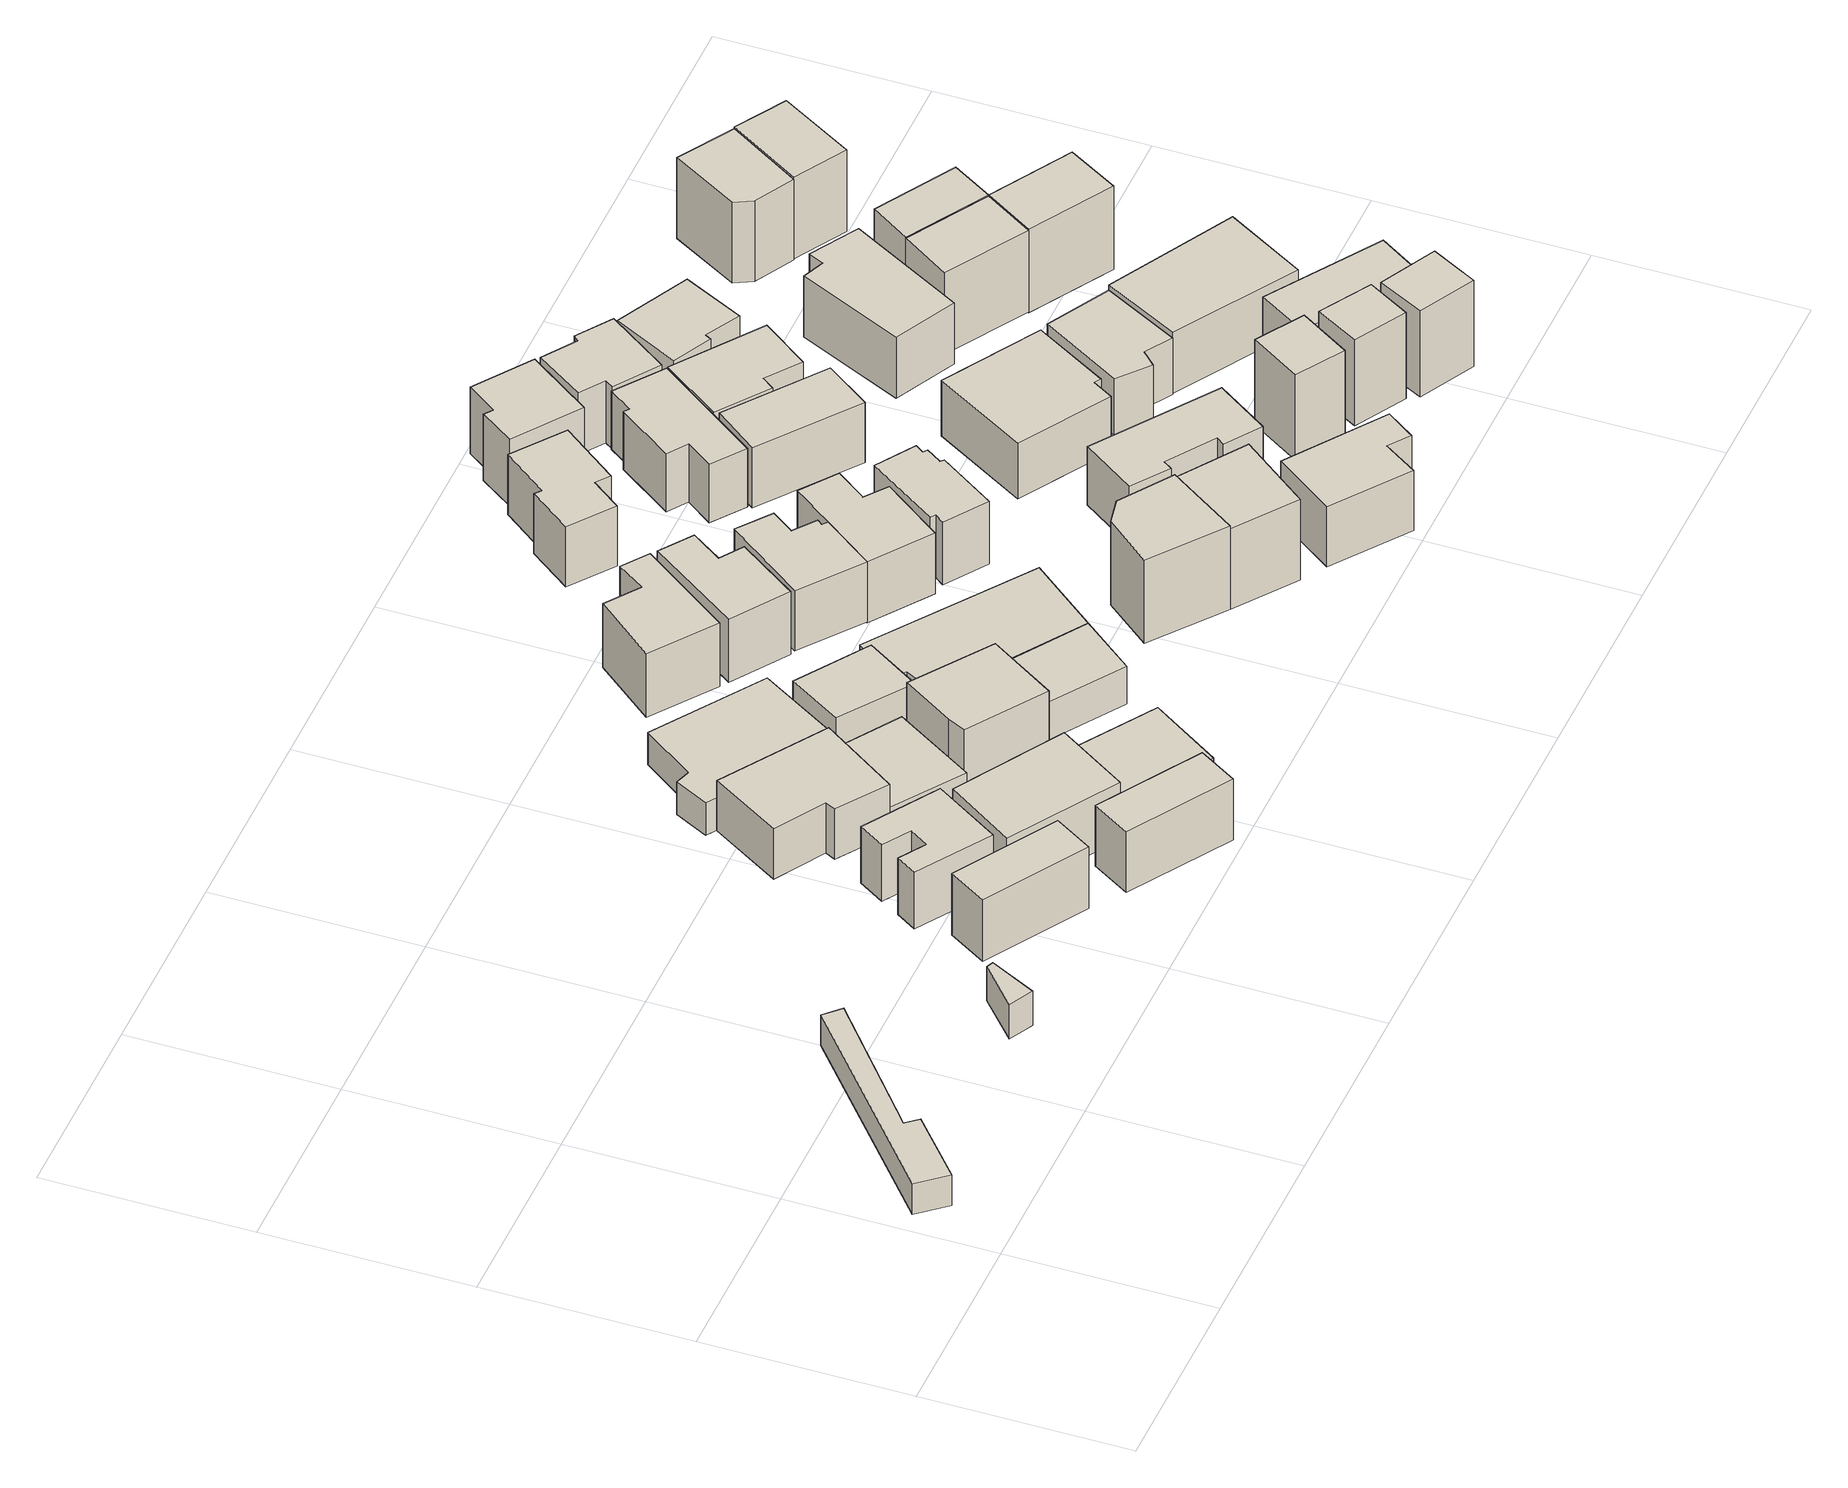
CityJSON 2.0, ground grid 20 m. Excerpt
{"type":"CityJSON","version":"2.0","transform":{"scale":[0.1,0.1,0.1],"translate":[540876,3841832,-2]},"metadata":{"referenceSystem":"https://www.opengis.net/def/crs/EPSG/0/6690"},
"CityObjects":{
"building1":{"type":"Building","attributes":{"計測周辺長":54.33,"1/2500図郭":15,"区名":"西淀川区","町丁目名称":"佃１丁目","街区番号":23,"class":"3003","usage":"441","measuredHeight":3.4,"storeysAboveGround":1,"BuildingDetailAttribute.buildingRoofEdgeArea":59.72,"BuildingDetailAttribute.buildingStructureType":"610","BuildingDetailAttribute.buildingStructureOrgType":"2","BuildingDetailAttribute.detailedUsage":"1520","BuildingDetailAttribute.specifiedBuildingCoverageRate":0.8,"BuildingDetailAttribute.surveyYear":2017,"BuildingTsunamiRiskAttribute.description":"1","BuildingTsunamiRiskAttribute.rank":"2","BuildingTsunamiRiskAttribute.depth":0.77,"BuildingHighTideRiskAttribute.description":"1","BuildingHighTideRiskAttribute.rank":"4","BuildingHighTideRiskAttribute.depth":5.08,"BuildingIDAttribute.prefecture":"27","BuildingIDAttribute.city":"27113"},"geometry":[{"type":"Solid","lod":"1","boundaries":[[[[0,1,2,3,4,5]],[[4,6,7,5]],[[3,8,6,4]],[[2,9,8,3]],[[1,10,9,2]],[[0,11,10,1]],[[5,7,11,0]],[[6,8,9,10,11,7]]]]}]},
"building2":{"type":"Building","attributes":{"class":"3001","measuredHeight":3.8,"BuildingDetailAttribute.specifiedBuildingCoverageRate":0.8,"BuildingDetailAttribute.surveyYear":2017,"BuildingTsunamiRiskAttribute.description":"1","BuildingTsunamiRiskAttribute.rank":"2","BuildingTsunamiRiskAttribute.depth":0.65,"BuildingHighTideRiskAttribute.description":"1","BuildingHighTideRiskAttribute.rank":"4","BuildingHighTideRiskAttribute.depth":5.02,"BuildingIDAttribute.prefecture":"27","BuildingIDAttribute.city":"27113"},"geometry":[{"type":"Solid","lod":"1","boundaries":[[[[12,13,14,15]],[[14,16,17,15]],[[13,18,16,14]],[[12,19,18,13]],[[15,17,19,12]],[[16,18,19,17]]]]}]},
"building3":{"type":"Building","attributes":{"class":"3001","measuredHeight":6.9,"BuildingDetailAttribute.specifiedBuildingCoverageRate":0.8,"BuildingDetailAttribute.surveyYear":2017,"BuildingTsunamiRiskAttribute.description":"1","BuildingTsunamiRiskAttribute.rank":"2","BuildingTsunamiRiskAttribute.depth":1.03,"BuildingHighTideRiskAttribute.description":"1","BuildingHighTideRiskAttribute.rank":"4","BuildingHighTideRiskAttribute.depth":5.41,"BuildingIDAttribute.prefecture":"27","BuildingIDAttribute.city":"27113"},"geometry":[{"type":"Solid","lod":"1","boundaries":[[[[20,21,22,23]],[[22,24,25,23]],[[21,26,24,22]],[[20,27,26,21]],[[23,25,27,20]],[[24,26,27,25]]]]}]},
"building4":{"type":"Building","attributes":{"class":"3001","measuredHeight":6.3,"BuildingDetailAttribute.specifiedBuildingCoverageRate":0.8,"BuildingDetailAttribute.surveyYear":2017,"BuildingTsunamiRiskAttribute.description":"1","BuildingTsunamiRiskAttribute.rank":"2","BuildingTsunamiRiskAttribute.depth":0.64,"BuildingHighTideRiskAttribute.description":"1","BuildingHighTideRiskAttribute.rank":"4","BuildingHighTideRiskAttribute.depth":5.02,"BuildingIDAttribute.prefecture":"27","BuildingIDAttribute.city":"27113"},"geometry":[{"type":"Solid","lod":"1","boundaries":[[[[28,29,30,31,32,33,34,35]],[[34,36,37,35]],[[33,38,36,34]],[[32,39,38,33]],[[31,40,39,32]],[[30,41,40,31]],[[29,42,41,30]],[[28,43,42,29]],[[35,37,43,28]],[[36,38,39,40,41,42,43,37]]]]}]},
"building5":{"type":"Building","attributes":{"class":"3001","measuredHeight":6.9,"BuildingDetailAttribute.specifiedBuildingCoverageRate":0.8,"BuildingDetailAttribute.surveyYear":2017,"BuildingTsunamiRiskAttribute.description":"1","BuildingTsunamiRiskAttribute.rank":"2","BuildingTsunamiRiskAttribute.depth":2.5,"BuildingHighTideRiskAttribute.description":"1","BuildingHighTideRiskAttribute.rank":"4","BuildingHighTideRiskAttribute.depth":6.87,"BuildingIDAttribute.prefecture":"27","BuildingIDAttribute.city":"27113"},"geometry":[{"type":"Solid","lod":"1","boundaries":[[[[44,45,46,47]],[[46,48,49,47]],[[45,50,48,46]],[[44,51,50,45]],[[47,49,51,44]],[[48,50,51,49]]]]}]},
"building6":{"type":"Building","attributes":{"計測周辺長":40.05,"1/2500図郭":15,"区名":"西淀川区","町丁目名称":"佃１丁目","街区番号":24,"class":"3001","usage":"411","measuredHeight":6.3,"storeysAboveGround":2,"BuildingDetailAttribute.buildingRoofEdgeArea":96.34,"BuildingDetailAttribute.buildingStructureType":"601","BuildingDetailAttribute.buildingStructureOrgType":"1","BuildingDetailAttribute.detailedUsage":"1110","BuildingDetailAttribute.specifiedBuildingCoverageRate":0.8,"BuildingDetailAttribute.surveyYear":2017,"BuildingTsunamiRiskAttribute.description":"1","BuildingTsunamiRiskAttribute.rank":"2","BuildingTsunamiRiskAttribute.depth":1.74,"BuildingHighTideRiskAttribute.description":"1","BuildingHighTideRiskAttribute.rank":"4","BuildingHighTideRiskAttribute.depth":6.11,"BuildingIDAttribute.prefecture":"27","BuildingIDAttribute.city":"27113"},"geometry":[{"type":"Solid","lod":"1","boundaries":[[[[52,53,54,55]],[[54,56,57,55]],[[53,58,56,54]],[[52,59,58,53]],[[55,57,59,52]],[[56,58,59,57]]]]}]},
"building7":{"type":"Building","attributes":{"計測周辺長":41.17,"1/2500図郭":15,"区名":"西淀川区","町丁目名称":"佃１丁目","街区番号":25,"class":"3001","usage":"413","measuredHeight":5.6,"storeysAboveGround":2,"BuildingDetailAttribute.buildingRoofEdgeArea":97.95,"BuildingDetailAttribute.buildingStructureType":"601","BuildingDetailAttribute.buildingStructureOrgType":"1","BuildingDetailAttribute.detailedUsage":"1150","BuildingDetailAttribute.specifiedBuildingCoverageRate":0.8,"BuildingDetailAttribute.surveyYear":2017,"BuildingTsunamiRiskAttribute.description":"1","BuildingTsunamiRiskAttribute.rank":"2","BuildingTsunamiRiskAttribute.depth":1.32,"BuildingHighTideRiskAttribute.description":"1","BuildingHighTideRiskAttribute.rank":"4","BuildingHighTideRiskAttribute.depth":5.69,"BuildingIDAttribute.prefecture":"27","BuildingIDAttribute.city":"27113"},"geometry":[{"type":"Solid","lod":"1","boundaries":[[[[60,61,62,63,64,65]],[[64,66,67,65]],[[63,68,66,64]],[[62,69,68,63]],[[61,70,69,62]],[[60,71,70,61]],[[65,67,71,60]],[[66,68,69,70,71,67]]]]}]},
"building8":{"type":"Building","attributes":{"class":"3001","BuildingDetailAttribute.specifiedBuildingCoverageRate":0.8,"BuildingDetailAttribute.surveyYear":2017,"BuildingTsunamiRiskAttribute.description":"1","BuildingTsunamiRiskAttribute.rank":"2","BuildingTsunamiRiskAttribute.depth":2.33,"BuildingHighTideRiskAttribute.description":"1","BuildingHighTideRiskAttribute.rank":"4","BuildingHighTideRiskAttribute.depth":6.69,"BuildingIDAttribute.prefecture":"27","BuildingIDAttribute.city":"27113"},"geometry":[{"type":"Solid","lod":"1","boundaries":[[[[72,73,60,65]],[[60,74,75,65]],[[73,76,74,60]],[[72,77,76,73]],[[65,75,77,72]],[[74,76,77,75]]]]}]},
"building9":{"type":"Building","attributes":{"計測周辺長":35.36,"1/2500図郭":15,"区名":"西淀川区","町丁目名称":"佃１丁目","街区番号":24,"class":"3001","usage":"411","measuredHeight":4.4,"storeysAboveGround":1,"BuildingDetailAttribute.buildingRoofEdgeArea":77.64,"BuildingDetailAttribute.buildingStructureType":"601","BuildingDetailAttribute.buildingStructureOrgType":"1","BuildingDetailAttribute.detailedUsage":"1110","BuildingDetailAttribute.specifiedBuildingCoverageRate":0.8,"BuildingDetailAttribute.surveyYear":2017,"BuildingTsunamiRiskAttribute.description":"1","BuildingTsunamiRiskAttribute.rank":"2","BuildingTsunamiRiskAttribute.depth":2.5,"BuildingHighTideRiskAttribute.description":"1","BuildingHighTideRiskAttribute.rank":"4","BuildingHighTideRiskAttribute.depth":6.87,"BuildingIDAttribute.prefecture":"27","BuildingIDAttribute.city":"27113"},"geometry":[{"type":"Solid","lod":"1","boundaries":[[[[78,79,80,81]],[[80,82,83,81]],[[79,84,82,80]],[[78,85,84,79]],[[81,83,85,78]],[[82,84,85,83]]]]}]},
"building10":{"type":"Building","attributes":{"計測周辺長":48.5,"1/2500図郭":15,"区名":"西淀川区","町丁目名称":"佃１丁目","街区番号":25,"class":"3001","usage":"441","measuredHeight":3.6,"storeysAboveGround":1,"BuildingDetailAttribute.buildingRoofEdgeArea":137.65,"BuildingDetailAttribute.buildingStructureType":"610","BuildingDetailAttribute.buildingStructureOrgType":"2","BuildingDetailAttribute.detailedUsage":"1424","BuildingDetailAttribute.specifiedBuildingCoverageRate":0.8,"BuildingDetailAttribute.surveyYear":2017,"BuildingTsunamiRiskAttribute.description":"1","BuildingTsunamiRiskAttribute.rank":"2","BuildingTsunamiRiskAttribute.depth":0.77,"BuildingHighTideRiskAttribute.description":"1","BuildingHighTideRiskAttribute.rank":"4","BuildingHighTideRiskAttribute.depth":5.14,"BuildingIDAttribute.prefecture":"27","BuildingIDAttribute.city":"27113"},"geometry":[{"type":"Solid","lod":"1","boundaries":[[[[86,87,88,89,90,91]],[[90,92,93,91]],[[89,94,92,90]],[[88,95,94,89]],[[87,96,95,88]],[[86,97,96,87]],[[91,93,97,86]],[[92,94,95,96,97,93]]]]}]},
"building11":{"type":"Building","attributes":{"計測周辺長":33.6,"1/2500図郭":15,"区名":"西淀川区","町丁目名称":"佃１丁目","街区番号":25,"class":"3001","usage":"411","measuredHeight":7.3,"storeysAboveGround":2,"BuildingDetailAttribute.buildingRoofEdgeArea":70.97,"BuildingDetailAttribute.buildingStructureType":"601","BuildingDetailAttribute.buildingStructureOrgType":"1","BuildingDetailAttribute.detailedUsage":"1110","BuildingDetailAttribute.specifiedBuildingCoverageRate":0.8,"BuildingDetailAttribute.surveyYear":2017,"BuildingTsunamiRiskAttribute.description":"1","BuildingTsunamiRiskAttribute.rank":"2","BuildingTsunamiRiskAttribute.depth":2.33,"BuildingHighTideRiskAttribute.description":"1","BuildingHighTideRiskAttribute.rank":"4","BuildingHighTideRiskAttribute.depth":6.69,"BuildingIDAttribute.prefecture":"27","BuildingIDAttribute.city":"27113"},"geometry":[{"type":"Solid","lod":"1","boundaries":[[[[98,99,100,101,102]],[[101,103,104,102]],[[100,105,103,101]],[[99,106,105,100]],[[98,107,106,99]],[[102,104,107,98]],[[103,105,106,107,104]]]]}]},
"building12":{"type":"Building","attributes":{"計測周辺長":28.46,"1/2500図郭":15,"区名":"西淀川区","町丁目名称":"佃１丁目","街区番号":25,"class":"3001","usage":"441","measuredHeight":5.5,"storeysAboveGround":2,"BuildingDetailAttribute.buildingRoofEdgeArea":49.65,"BuildingDetailAttribute.buildingStructureType":"601","BuildingDetailAttribute.buildingStructureOrgType":"1","BuildingDetailAttribute.detailedUsage":"1424","BuildingDetailAttribute.specifiedBuildingCoverageRate":0.8,"BuildingDetailAttribute.surveyYear":2017,"BuildingTsunamiRiskAttribute.description":"1","BuildingTsunamiRiskAttribute.rank":"2","BuildingTsunamiRiskAttribute.depth":2.3,"BuildingHighTideRiskAttribute.description":"1","BuildingHighTideRiskAttribute.rank":"4","BuildingHighTideRiskAttribute.depth":6.66,"BuildingIDAttribute.prefecture":"27","BuildingIDAttribute.city":"27113"},"geometry":[{"type":"Solid","lod":"1","boundaries":[[[[108,109,110,111]],[[110,112,113,111]],[[109,114,112,110]],[[108,115,114,109]],[[111,113,115,108]],[[112,114,115,113]]]]}]},
"building13":{"type":"Building","attributes":{"計測周辺長":31.86,"1/2500図郭":15,"区名":"西淀川区","町丁目名称":"佃１丁目","街区番号":25,"class":"3001","usage":"411","measuredHeight":4.2,"storeysAboveGround":1,"BuildingDetailAttribute.buildingRoofEdgeArea":61.19,"BuildingDetailAttribute.buildingStructureType":"601","BuildingDetailAttribute.buildingStructureOrgType":"1","BuildingDetailAttribute.detailedUsage":"1110","BuildingDetailAttribute.specifiedBuildingCoverageRate":0.8,"BuildingDetailAttribute.surveyYear":2017,"BuildingTsunamiRiskAttribute.description":"1","BuildingTsunamiRiskAttribute.rank":"2","BuildingTsunamiRiskAttribute.depth":2.49,"BuildingHighTideRiskAttribute.description":"1","BuildingHighTideRiskAttribute.rank":"4","BuildingHighTideRiskAttribute.depth":6.98,"BuildingIDAttribute.prefecture":"27","BuildingIDAttribute.city":"27113"},"geometry":[{"type":"Solid","lod":"1","boundaries":[[[[116,117,118,119]],[[118,120,121,119]],[[117,122,120,118]],[[116,123,122,117]],[[119,121,123,116]],[[120,122,123,121]]]]}]},
"building14":{"type":"Building","attributes":{"区名":"西淀川区","町丁目名称":"佃１丁目","街区番号":25,"class":"3001","usage":"411","measuredHeight":7.1,"BuildingDetailAttribute.buildingRoofEdgeArea":63.71,"BuildingDetailAttribute.detailedUsage":"1110","BuildingDetailAttribute.specifiedBuildingCoverageRate":0.8,"BuildingDetailAttribute.surveyYear":2017,"BuildingTsunamiRiskAttribute.description":"1","BuildingTsunamiRiskAttribute.rank":"2","BuildingTsunamiRiskAttribute.depth":1.56,"BuildingHighTideRiskAttribute.description":"1","BuildingHighTideRiskAttribute.rank":"4","BuildingHighTideRiskAttribute.depth":5.91,"BuildingIDAttribute.prefecture":"27","BuildingIDAttribute.city":"27113"},"geometry":[{"type":"Solid","lod":"1","boundaries":[[[[124,125,126,127,128,129]],[[128,130,131,129]],[[127,132,130,128]],[[126,133,132,127]],[[125,134,133,126]],[[124,135,134,125]],[[129,131,135,124]],[[130,132,133,134,135,131]]]]}]},
"building15":{"type":"Building","attributes":{"計測周辺長":52.72,"1/2500図郭":15,"区名":"西淀川区","町丁目名称":"佃１丁目","街区番号":25,"class":"3001","usage":"411","measuredHeight":4.2,"storeysAboveGround":1,"BuildingDetailAttribute.buildingRoofEdgeArea":149.57,"BuildingDetailAttribute.buildingStructureType":"601","BuildingDetailAttribute.buildingStructureOrgType":"1","BuildingDetailAttribute.detailedUsage":"1110","BuildingDetailAttribute.specifiedBuildingCoverageRate":0.8,"BuildingDetailAttribute.surveyYear":2017,"BuildingTsunamiRiskAttribute.description":"1","BuildingTsunamiRiskAttribute.rank":"2","BuildingTsunamiRiskAttribute.depth":2.63,"BuildingHighTideRiskAttribute.description":"1","BuildingHighTideRiskAttribute.rank":"4","BuildingHighTideRiskAttribute.depth":6.98,"BuildingIDAttribute.prefecture":"27","BuildingIDAttribute.city":"27113"},"geometry":[{"type":"Solid","lod":"1","boundaries":[[[[136,137,138,139,140,119]],[[140,141,121,119]],[[139,142,141,140]],[[138,143,142,139]],[[137,144,143,138]],[[136,145,144,137]],[[119,121,145,136]],[[141,142,143,144,145,121]]]]}]},
"building16":{"type":"Building","attributes":{"区名":"西淀川区","町丁目名称":"佃１丁目","街区番号":25,"class":"3001","usage":"411","measuredHeight":7,"BuildingDetailAttribute.buildingRoofEdgeArea":59.88,"BuildingDetailAttribute.detailedUsage":"1110","BuildingDetailAttribute.specifiedBuildingCoverageRate":0.8,"BuildingDetailAttribute.surveyYear":2017,"BuildingTsunamiRiskAttribute.description":"1","BuildingTsunamiRiskAttribute.rank":"2","BuildingTsunamiRiskAttribute.depth":2.25,"BuildingHighTideRiskAttribute.description":"1","BuildingHighTideRiskAttribute.rank":"4","BuildingHighTideRiskAttribute.depth":6.6,"BuildingIDAttribute.prefecture":"27","BuildingIDAttribute.city":"27113"},"geometry":[{"type":"Solid","lod":"1","boundaries":[[[[146,147,148,149,150,151]],[[150,152,153,151]],[[149,154,152,150]],[[148,155,154,149]],[[147,156,155,148]],[[146,157,156,147]],[[151,153,157,146]],[[152,154,155,156,157,153]]]]}]},
"building17":{"type":"Building","attributes":{"区名":"西淀川区","町丁目名称":"佃１丁目","街区番号":25,"class":"3001","usage":"411","measuredHeight":6.7,"BuildingDetailAttribute.buildingRoofEdgeArea":60.42,"BuildingDetailAttribute.detailedUsage":"1110","BuildingDetailAttribute.specifiedBuildingCoverageRate":0.8,"BuildingDetailAttribute.surveyYear":2017,"BuildingTsunamiRiskAttribute.description":"1","BuildingTsunamiRiskAttribute.rank":"2","BuildingTsunamiRiskAttribute.depth":2.25,"BuildingHighTideRiskAttribute.description":"1","BuildingHighTideRiskAttribute.rank":"4","BuildingHighTideRiskAttribute.depth":6.6,"BuildingIDAttribute.prefecture":"27","BuildingIDAttribute.city":"27113"},"geometry":[{"type":"Solid","lod":"1","boundaries":[[[[158,159,160,161,162,163,164,165]],[[164,166,167,165]],[[163,168,166,164]],[[162,169,168,163]],[[161,170,169,162]],[[160,171,170,161]],[[159,172,171,160]],[[158,173,172,159]],[[165,167,173,158]],[[166,168,169,170,171,172,173,167]]]]}]},
"building18":{"type":"Building","attributes":{"計測周辺長":24.05,"1/2500図郭":15,"区名":"西淀川区","町丁目名称":"佃１丁目","街区番号":19,"class":"3001","usage":"411","measuredHeight":9.3,"storeysAboveGround":3,"BuildingDetailAttribute.buildingRoofEdgeArea":33.94,"BuildingDetailAttribute.buildingStructureType":"601","BuildingDetailAttribute.buildingStructureOrgType":"1","BuildingDetailAttribute.detailedUsage":"1110","BuildingDetailAttribute.specifiedBuildingCoverageRate":0.8,"BuildingDetailAttribute.surveyYear":2017,"BuildingTsunamiRiskAttribute.description":"1","BuildingTsunamiRiskAttribute.rank":"2","BuildingTsunamiRiskAttribute.depth":2.36,"BuildingHighTideRiskAttribute.description":"1","BuildingHighTideRiskAttribute.rank":"4","BuildingHighTideRiskAttribute.depth":6.71,"BuildingIDAttribute.prefecture":"27","BuildingIDAttribute.city":"27113"},"geometry":[{"type":"Solid","lod":"1","boundaries":[[[[174,175,176,177,178]],[[177,179,180,178]],[[176,181,179,177]],[[175,182,181,176]],[[174,183,182,175]],[[178,180,183,174]],[[179,181,182,183,180]]]]}]},
"building19":{"type":"Building","attributes":{"区名":"西淀川区","町丁目名称":"佃１丁目","街区番号":25,"class":"3001","usage":"411","measuredHeight":6.8,"BuildingDetailAttribute.buildingRoofEdgeArea":65.76,"BuildingDetailAttribute.detailedUsage":"1110","BuildingDetailAttribute.specifiedBuildingCoverageRate":0.8,"BuildingDetailAttribute.surveyYear":2017,"BuildingTsunamiRiskAttribute.description":"1","BuildingTsunamiRiskAttribute.rank":"2","BuildingTsunamiRiskAttribute.depth":2.16,"BuildingHighTideRiskAttribute.description":"1","BuildingHighTideRiskAttribute.rank":"4","BuildingHighTideRiskAttribute.depth":6.51,"BuildingIDAttribute.prefecture":"27","BuildingIDAttribute.city":"27113"},"geometry":[{"type":"Solid","lod":"1","boundaries":[[[[184,185,186,187,188,189,190]],[[189,191,167,190]],[[188,192,191,189]],[[187,193,192,188]],[[186,194,193,187]],[[185,195,194,186]],[[184,166,195,185]],[[190,167,166,184]],[[191,192,193,194,195,166,167]]]]}]},
"building20":{"type":"Building","attributes":{"区名":"西淀川区","町丁目名称":"佃１丁目","街区番号":25,"class":"3001","usage":"411","measuredHeight":6.7,"BuildingDetailAttribute.buildingRoofEdgeArea":62.31,"BuildingDetailAttribute.detailedUsage":"1110","BuildingDetailAttribute.specifiedBuildingCoverageRate":0.8,"BuildingDetailAttribute.surveyYear":2017,"BuildingTsunamiRiskAttribute.description":"1","BuildingTsunamiRiskAttribute.rank":"2","BuildingTsunamiRiskAttribute.depth":2.07,"BuildingHighTideRiskAttribute.description":"1","BuildingHighTideRiskAttribute.rank":"4","BuildingHighTideRiskAttribute.depth":6.42,"BuildingIDAttribute.prefecture":"27","BuildingIDAttribute.city":"27113"},"geometry":[{"type":"Solid","lod":"1","boundaries":[[[[196,197,198,199,200,201,202,203]],[[202,204,205,203]],[[201,206,204,202]],[[200,207,206,201]],[[199,208,207,200]],[[198,209,208,199]],[[197,210,209,198]],[[196,211,210,197]],[[203,205,211,196]],[[204,206,207,208,209,210,211,205]]]]}]},
"building21":{"type":"Building","attributes":{"計測周辺長":23.55,"1/2500図郭":15,"区名":"西淀川区","町丁目名称":"佃１丁目","街区番号":19,"class":"3001","usage":"411","measuredHeight":9,"storeysAboveGround":3,"BuildingDetailAttribute.buildingRoofEdgeArea":29.26,"BuildingDetailAttribute.buildingStructureType":"601","BuildingDetailAttribute.buildingStructureOrgType":"1","BuildingDetailAttribute.detailedUsage":"1110","BuildingDetailAttribute.specifiedBuildingCoverageRate":0.8,"BuildingDetailAttribute.surveyYear":2017,"BuildingTsunamiRiskAttribute.description":"1","BuildingTsunamiRiskAttribute.rank":"2","BuildingTsunamiRiskAttribute.depth":2.36,"BuildingHighTideRiskAttribute.description":"1","BuildingHighTideRiskAttribute.rank":"4","BuildingHighTideRiskAttribute.depth":6.71,"BuildingIDAttribute.prefecture":"27","BuildingIDAttribute.city":"27113"},"geometry":[{"type":"Solid","lod":"1","boundaries":[[[[177,212,213,178]],[[213,214,215,178]],[[212,216,214,213]],[[177,217,216,212]],[[178,215,217,177]],[[214,216,217,215]]]]}]},
"building22":{"type":"Building","attributes":{"区名":"西淀川区","町丁目名称":"佃１丁目","街区番号":25,"class":"3001","usage":"411","measuredHeight":7,"BuildingDetailAttribute.buildingRoofEdgeArea":48,"BuildingDetailAttribute.detailedUsage":"1110","BuildingDetailAttribute.specifiedBuildingCoverageRate":0.8,"BuildingDetailAttribute.surveyYear":2017,"BuildingTsunamiRiskAttribute.description":"1","BuildingTsunamiRiskAttribute.rank":"2","BuildingTsunamiRiskAttribute.depth":2.33,"BuildingHighTideRiskAttribute.description":"1","BuildingHighTideRiskAttribute.rank":"4","BuildingHighTideRiskAttribute.depth":6.68,"BuildingIDAttribute.prefecture":"27","BuildingIDAttribute.city":"27113"},"geometry":[{"type":"Solid","lod":"1","boundaries":[[[[218,219,220,221,222,223,224,225,226,227]],[[226,228,229,227]],[[225,230,228,226]],[[224,231,230,225]],[[223,232,231,224]],[[222,233,232,223]],[[221,234,233,222]],[[220,235,234,221]],[[219,236,235,220]],[[218,237,236,219]],[[227,229,237,218]],[[228,230,231,232,233,234,235,236,237,229]]]]}]},
"building23":{"type":"Building","attributes":{"計測周辺長":36.8,"1/2500図郭":15,"区名":"西淀川区","町丁目名称":"佃１丁目","街区番号":19,"class":"3001","usage":"411","measuredHeight":6.7,"storeysAboveGround":2,"BuildingDetailAttribute.buildingRoofEdgeArea":70.91,"BuildingDetailAttribute.buildingStructureType":"601","BuildingDetailAttribute.buildingStructureOrgType":"1","BuildingDetailAttribute.detailedUsage":"1110","BuildingDetailAttribute.specifiedBuildingCoverageRate":0.8,"BuildingDetailAttribute.surveyYear":2017,"BuildingTsunamiRiskAttribute.description":"1","BuildingTsunamiRiskAttribute.rank":"2","BuildingTsunamiRiskAttribute.depth":2.2,"BuildingHighTideRiskAttribute.description":"1","BuildingHighTideRiskAttribute.rank":"4","BuildingHighTideRiskAttribute.depth":6.55,"BuildingIDAttribute.prefecture":"27","BuildingIDAttribute.city":"27113"},"geometry":[{"type":"Solid","lod":"1","boundaries":[[[[238,239,240,241,242,243]],[[242,244,245,243]],[[241,246,244,242]],[[240,247,246,241]],[[239,248,247,240]],[[238,249,248,239]],[[243,245,249,238]],[[244,246,247,248,249,245]]]]}]},
"building24":{"type":"Building","attributes":{"区名":"西淀川区","町丁目名称":"佃１丁目","街区番号":25,"class":"3001","usage":"411","measuredHeight":6.6,"BuildingDetailAttribute.buildingRoofEdgeArea":68.6,"BuildingDetailAttribute.detailedUsage":"1110","BuildingDetailAttribute.specifiedBuildingCoverageRate":0.8,"BuildingDetailAttribute.surveyYear":2017,"BuildingTsunamiRiskAttribute.description":"1","BuildingTsunamiRiskAttribute.rank":"2","BuildingTsunamiRiskAttribute.depth":2.2,"BuildingHighTideRiskAttribute.description":"1","BuildingHighTideRiskAttribute.rank":"4","BuildingHighTideRiskAttribute.depth":6.53,"BuildingIDAttribute.prefecture":"27","BuildingIDAttribute.city":"27113"},"geometry":[{"type":"Solid","lod":"1","boundaries":[[[[250,251,252,253,254,255,256,257]],[[256,258,259,257]],[[255,260,258,256]],[[254,261,260,255]],[[253,262,261,254]],[[252,263,262,253]],[[251,264,263,252]],[[250,265,264,251]],[[257,259,265,250]],[[258,260,261,262,263,264,265,259]]]]}]},
"building25":{"type":"Building","attributes":{"区名":"西淀川区","町丁目名称":"佃１丁目","街区番号":25,"class":"3001","usage":"411","measuredHeight":7.4,"BuildingDetailAttribute.buildingRoofEdgeArea":54.59,"BuildingDetailAttribute.detailedUsage":"1110","BuildingDetailAttribute.specifiedBuildingCoverageRate":0.8,"BuildingDetailAttribute.surveyYear":2017,"BuildingTsunamiRiskAttribute.description":"1","BuildingTsunamiRiskAttribute.rank":"2","BuildingTsunamiRiskAttribute.depth":1.48,"BuildingHighTideRiskAttribute.description":"1","BuildingHighTideRiskAttribute.rank":"4","BuildingHighTideRiskAttribute.depth":5.81,"BuildingIDAttribute.prefecture":"27","BuildingIDAttribute.city":"27113"},"geometry":[{"type":"Solid","lod":"1","boundaries":[[[[266,267,268,269,270,271]],[[270,272,273,271]],[[269,274,272,270]],[[268,275,274,269]],[[267,276,275,268]],[[266,277,276,267]],[[271,273,277,266]],[[272,274,275,276,277,273]]]]}]},
"building26":{"type":"Building","attributes":{"class":"3001","measuredHeight":6.5,"BuildingDetailAttribute.specifiedBuildingCoverageRate":0.8,"BuildingDetailAttribute.surveyYear":2017,"BuildingTsunamiRiskAttribute.description":"1","BuildingTsunamiRiskAttribute.rank":"2","BuildingTsunamiRiskAttribute.depth":2.26,"BuildingHighTideRiskAttribute.description":"1","BuildingHighTideRiskAttribute.rank":"4","BuildingHighTideRiskAttribute.depth":6.61,"BuildingIDAttribute.prefecture":"27","BuildingIDAttribute.city":"27113"},"geometry":[{"type":"Solid","lod":"1","boundaries":[[[[278,279,280,281,282,283,284,285]],[[284,286,287,285]],[[283,288,286,284]],[[282,289,288,283]],[[281,290,289,282]],[[280,291,290,281]],[[279,292,291,280]],[[278,293,292,279]],[[285,287,293,278]],[[286,288,289,290,291,292,293,287]]]]}]},
"building27":{"type":"Building","attributes":{"区名":"西淀川区","町丁目名称":"佃１丁目","街区番号":25,"class":"3001","usage":"411","measuredHeight":6.7,"BuildingDetailAttribute.buildingRoofEdgeArea":61.05,"BuildingDetailAttribute.detailedUsage":"1110","BuildingDetailAttribute.specifiedBuildingCoverageRate":0.8,"BuildingDetailAttribute.surveyYear":2017,"BuildingTsunamiRiskAttribute.description":"1","BuildingTsunamiRiskAttribute.rank":"2","BuildingTsunamiRiskAttribute.depth":2.14,"BuildingHighTideRiskAttribute.description":"1","BuildingHighTideRiskAttribute.rank":"4","BuildingHighTideRiskAttribute.depth":6.49,"BuildingIDAttribute.prefecture":"27","BuildingIDAttribute.city":"27113"},"geometry":[{"type":"Solid","lod":"1","boundaries":[[[[294,295,296,297]],[[296,298,299,297]],[[295,300,298,296]],[[294,301,300,295]],[[297,299,301,294]],[[298,300,301,299]]]]}]},
"building28":{"type":"Building","attributes":{"計測周辺長":42.49,"1/2500図郭":15,"区名":"西淀川区","町丁目名称":"佃１丁目","街区番号":19,"class":"3001","usage":"411","measuredHeight":6.2,"storeysAboveGround":2,"BuildingDetailAttribute.buildingRoofEdgeArea":111.25,"BuildingDetailAttribute.buildingStructureType":"601","BuildingDetailAttribute.buildingStructureOrgType":"1","BuildingDetailAttribute.detailedUsage":"1110","BuildingDetailAttribute.specifiedBuildingCoverageRate":0.8,"BuildingDetailAttribute.surveyYear":2017,"BuildingTsunamiRiskAttribute.description":"1","BuildingTsunamiRiskAttribute.rank":"2","BuildingTsunamiRiskAttribute.depth":2.29,"BuildingHighTideRiskAttribute.description":"1","BuildingHighTideRiskAttribute.rank":"4","BuildingHighTideRiskAttribute.depth":6.63,"BuildingIDAttribute.prefecture":"27","BuildingIDAttribute.city":"27113"},"geometry":[{"type":"Solid","lod":"1","boundaries":[[[[302,303,304,305,306,307]],[[306,308,309,307]],[[305,310,308,306]],[[304,311,310,305]],[[303,312,311,304]],[[302,313,312,303]],[[307,309,313,302]],[[308,310,311,312,313,309]]]]}]},
"building29":{"type":"Building","attributes":{"区名":"西淀川区","町丁目名称":"佃１丁目","街区番号":25,"class":"3001","usage":"411","measuredHeight":6.9,"BuildingDetailAttribute.buildingRoofEdgeArea":52.95,"BuildingDetailAttribute.detailedUsage":"1110","BuildingDetailAttribute.specifiedBuildingCoverageRate":0.8,"BuildingDetailAttribute.surveyYear":2017,"BuildingTsunamiRiskAttribute.description":"1","BuildingTsunamiRiskAttribute.rank":"2","BuildingTsunamiRiskAttribute.depth":2.2,"BuildingHighTideRiskAttribute.description":"1","BuildingHighTideRiskAttribute.rank":"4","BuildingHighTideRiskAttribute.depth":6.53,"BuildingIDAttribute.prefecture":"27","BuildingIDAttribute.city":"27113"},"geometry":[{"type":"Solid","lod":"1","boundaries":[[[[314,315,316,317,318,319,320,321]],[[320,322,323,321]],[[319,324,322,320]],[[318,325,324,319]],[[317,326,325,318]],[[316,327,326,317]],[[315,328,327,316]],[[314,329,328,315]],[[321,323,329,314]],[[322,324,325,326,327,328,329,323]]]]}]},
"building30":{"type":"Building","attributes":{"区名":"西淀川区","町丁目名称":"佃１丁目","街区番号":25,"class":"3001","usage":"411","measuredHeight":6.6,"BuildingDetailAttribute.buildingRoofEdgeArea":65.57,"BuildingDetailAttribute.detailedUsage":"1110","BuildingDetailAttribute.specifiedBuildingCoverageRate":0.8,"BuildingDetailAttribute.surveyYear":2017,"BuildingTsunamiRiskAttribute.description":"1","BuildingTsunamiRiskAttribute.rank":"2","BuildingTsunamiRiskAttribute.depth":2.23,"BuildingHighTideRiskAttribute.description":"1","BuildingHighTideRiskAttribute.rank":"4","BuildingHighTideRiskAttribute.depth":6.57,"BuildingIDAttribute.prefecture":"27","BuildingIDAttribute.city":"27113"},"geometry":[{"type":"Solid","lod":"1","boundaries":[[[[330,331,332,333,334,335]],[[334,336,337,335]],[[333,338,336,334]],[[332,339,338,333]],[[331,340,339,332]],[[330,341,340,331]],[[335,337,341,330]],[[336,338,339,340,341,337]]]]}]},
"building31":{"type":"Building","attributes":{"class":"3001","measuredHeight":9.5,"BuildingDetailAttribute.specifiedBuildingCoverageRate":0.8,"BuildingDetailAttribute.surveyYear":2017,"BuildingTsunamiRiskAttribute.description":"1","BuildingTsunamiRiskAttribute.rank":"2","BuildingTsunamiRiskAttribute.depth":2.19,"BuildingHighTideRiskAttribute.description":"1","BuildingHighTideRiskAttribute.rank":"4","BuildingHighTideRiskAttribute.depth":6.54,"BuildingIDAttribute.prefecture":"27","BuildingIDAttribute.city":"27113"},"geometry":[{"type":"Solid","lod":"1","boundaries":[[[[342,343,344,345]],[[344,346,347,345]],[[343,348,346,344]],[[342,349,348,343]],[[345,347,349,342]],[[346,348,349,347]]]]}]},
"building32":{"type":"Building","attributes":{"区名":"西淀川区","町丁目名称":"佃１丁目","街区番号":25,"class":"3001","usage":"411","measuredHeight":6.6,"BuildingDetailAttribute.buildingRoofEdgeArea":55.86,"BuildingDetailAttribute.detailedUsage":"1110","BuildingDetailAttribute.specifiedBuildingCoverageRate":0.8,"BuildingDetailAttribute.surveyYear":2017,"BuildingTsunamiRiskAttribute.description":"1","BuildingTsunamiRiskAttribute.rank":"2","BuildingTsunamiRiskAttribute.depth":2.33,"BuildingHighTideRiskAttribute.description":"1","BuildingHighTideRiskAttribute.rank":"4","BuildingHighTideRiskAttribute.depth":6.67,"BuildingIDAttribute.prefecture":"27","BuildingIDAttribute.city":"27113"},"geometry":[{"type":"Solid","lod":"1","boundaries":[[[[350,351,352,353,354,355]],[[354,356,357,355]],[[353,358,356,354]],[[352,359,358,353]],[[351,360,359,352]],[[350,361,360,351]],[[355,357,361,350]],[[356,358,359,360,361,357]]]]}]},
"building33":{"type":"Building","attributes":{"計測周辺長":33.1,"1/2500図郭":15,"区名":"西淀川区","町丁目名称":"佃１丁目","街区番号":19,"class":"3001","usage":"412","measuredHeight":6.2,"storeysAboveGround":2,"BuildingDetailAttribute.buildingRoofEdgeArea":63.63,"BuildingDetailAttribute.buildingStructureType":"610","BuildingDetailAttribute.buildingStructureOrgType":"2","BuildingDetailAttribute.detailedUsage":"1130","BuildingDetailAttribute.specifiedBuildingCoverageRate":0.8,"BuildingDetailAttribute.surveyYear":2017,"BuildingTsunamiRiskAttribute.description":"1","BuildingTsunamiRiskAttribute.rank":"2","BuildingTsunamiRiskAttribute.depth":2.23,"BuildingHighTideRiskAttribute.description":"1","BuildingHighTideRiskAttribute.rank":"4","BuildingHighTideRiskAttribute.depth":6.57,"BuildingIDAttribute.prefecture":"27","BuildingIDAttribute.city":"27113"},"geometry":[{"type":"Solid","lod":"1","boundaries":[[[[362,363,364,365,366,367]],[[366,368,369,367]],[[365,370,368,366]],[[364,371,370,365]],[[363,372,371,364]],[[362,373,372,363]],[[367,369,373,362]],[[368,370,371,372,373,369]]]]}]},
"building34":{"type":"Building","attributes":{"class":"3001","measuredHeight":9.6,"BuildingDetailAttribute.specifiedBuildingCoverageRate":0.8,"BuildingDetailAttribute.surveyYear":2017,"BuildingTsunamiRiskAttribute.description":"1","BuildingTsunamiRiskAttribute.rank":"2","BuildingTsunamiRiskAttribute.depth":2.24,"BuildingHighTideRiskAttribute.description":"1","BuildingHighTideRiskAttribute.rank":"4","BuildingHighTideRiskAttribute.depth":6.59,"BuildingIDAttribute.prefecture":"27","BuildingIDAttribute.city":"27113"},"geometry":[{"type":"Solid","lod":"1","boundaries":[[[[374,375,376,377]],[[376,378,379,377]],[[375,380,378,376]],[[374,381,380,375]],[[377,379,381,374]],[[378,380,381,379]]]]}]},
"building35":{"type":"Building","attributes":{"計測周辺長":39.97,"1/2500図郭":15,"区名":"西淀川区","町丁目名称":"佃１丁目","街区番号":18,"class":"3001","usage":"411","measuredHeight":6.8,"storeysAboveGround":2,"BuildingDetailAttribute.buildingRoofEdgeArea":88.99,"BuildingDetailAttribute.buildingStructureType":"601","BuildingDetailAttribute.buildingStructureOrgType":"1","BuildingDetailAttribute.detailedUsage":"1110","BuildingDetailAttribute.specifiedBuildingCoverageRate":0.8,"BuildingDetailAttribute.surveyYear":2017,"BuildingTsunamiRiskAttribute.description":"1","BuildingTsunamiRiskAttribute.rank":"2","BuildingTsunamiRiskAttribute.depth":2.34,"BuildingHighTideRiskAttribute.description":"1","BuildingHighTideRiskAttribute.rank":"4","BuildingHighTideRiskAttribute.depth":6.68,"BuildingIDAttribute.prefecture":"27","BuildingIDAttribute.city":"27113"},"geometry":[{"type":"Solid","lod":"1","boundaries":[[[[382,383,384,385,386,387]],[[386,388,389,387]],[[385,390,388,386]],[[384,391,390,385]],[[383,392,391,384]],[[382,393,392,383]],[[387,389,393,382]],[[388,390,391,392,393,389]]]]}]},
"building36":{"type":"Building","attributes":{"class":"3001","measuredHeight":9.6,"BuildingDetailAttribute.specifiedBuildingCoverageRate":0.8,"BuildingDetailAttribute.surveyYear":2017,"BuildingTsunamiRiskAttribute.description":"1","BuildingTsunamiRiskAttribute.rank":"2","BuildingTsunamiRiskAttribute.depth":2.24,"BuildingHighTideRiskAttribute.description":"1","BuildingHighTideRiskAttribute.rank":"4","BuildingHighTideRiskAttribute.depth":6.59,"BuildingIDAttribute.prefecture":"27","BuildingIDAttribute.city":"27113"},"geometry":[{"type":"Solid","lod":"1","boundaries":[[[[394,395,396,397]],[[396,398,399,397]],[[395,400,398,396]],[[394,401,400,395]],[[397,399,401,394]],[[398,400,401,399]]]]}]},
"building37":{"type":"Building","attributes":{"計測周辺長":35.97,"1/2500図郭":15,"区名":"西淀川区","町丁目名称":"佃１丁目","街区番号":19,"class":"3001","usage":"411","measuredHeight":6.9,"storeysAboveGround":2,"BuildingDetailAttribute.buildingRoofEdgeArea":67.91,"BuildingDetailAttribute.buildingStructureType":"601","BuildingDetailAttribute.buildingStructureOrgType":"1","BuildingDetailAttribute.detailedUsage":"1110","BuildingDetailAttribute.specifiedBuildingCoverageRate":0.8,"BuildingDetailAttribute.surveyYear":2017,"BuildingTsunamiRiskAttribute.description":"1","BuildingTsunamiRiskAttribute.rank":"2","BuildingTsunamiRiskAttribute.depth":2.23,"BuildingHighTideRiskAttribute.description":"1","BuildingHighTideRiskAttribute.rank":"4","BuildingHighTideRiskAttribute.depth":6.58,"BuildingIDAttribute.prefecture":"27","BuildingIDAttribute.city":"27113"},"geometry":[{"type":"Solid","lod":"1","boundaries":[[[[402,403,404,405]],[[404,406,407,405]],[[403,408,406,404]],[[402,409,408,403]],[[405,407,409,402]],[[406,408,409,407]]]]}]},
"building38":{"type":"Building","attributes":{"計測周辺長":44.53,"1/2500図郭":15,"区名":"西淀川区","町丁目名称":"佃１丁目","街区番号":19,"class":"3001","usage":"412","measuredHeight":6.9,"storeysAboveGround":2,"BuildingDetailAttribute.buildingRoofEdgeArea":117.74,"BuildingDetailAttribute.buildingStructureType":"610","BuildingDetailAttribute.buildingStructureOrgType":"2","BuildingDetailAttribute.detailedUsage":"1130","BuildingDetailAttribute.specifiedBuildingCoverageRate":0.8,"BuildingDetailAttribute.surveyYear":2017,"BuildingTsunamiRiskAttribute.description":"1","BuildingTsunamiRiskAttribute.rank":"2","BuildingTsunamiRiskAttribute.depth":2.15,"BuildingHighTideRiskAttribute.description":"1","BuildingHighTideRiskAttribute.rank":"4","BuildingHighTideRiskAttribute.depth":6.49,"BuildingIDAttribute.prefecture":"27","BuildingIDAttribute.city":"27113"},"geometry":[{"type":"Solid","lod":"1","boundaries":[[[[410,411,412,413]],[[412,414,415,413]],[[411,416,414,412]],[[410,417,416,411]],[[413,415,417,410]],[[414,416,417,415]]]]}]},
"building39":{"type":"Building","attributes":{"計測周辺長":29.52,"1/2500図郭":15,"区名":"西淀川区","町丁目名称":"佃１丁目","街区番号":18,"class":"3001","usage":"411","measuredHeight":9.2,"storeysAboveGround":3,"BuildingDetailAttribute.buildingRoofEdgeArea":51.53,"BuildingDetailAttribute.buildingStructureType":"601","BuildingDetailAttribute.buildingStructureOrgType":"1","BuildingDetailAttribute.detailedUsage":"1110","BuildingDetailAttribute.specifiedBuildingCoverageRate":0.8,"BuildingDetailAttribute.surveyYear":2017,"BuildingTsunamiRiskAttribute.description":"1","BuildingTsunamiRiskAttribute.rank":"2","BuildingTsunamiRiskAttribute.depth":2.37,"BuildingHighTideRiskAttribute.description":"1","BuildingHighTideRiskAttribute.rank":"4","BuildingHighTideRiskAttribute.depth":6.71,"BuildingIDAttribute.prefecture":"27","BuildingIDAttribute.city":"27113"},"geometry":[{"type":"Solid","lod":"1","boundaries":[[[[418,419,420,421]],[[420,422,423,421]],[[419,424,422,420]],[[418,425,424,419]],[[421,423,425,418]],[[422,424,425,423]]]]}]},
"building40":{"type":"Building","attributes":{"計測周辺長":26.92,"1/2500図郭":15,"区名":"西淀川区","町丁目名称":"佃１丁目","街区番号":18,"class":"3001","usage":"411","measuredHeight":9.3,"storeysAboveGround":3,"BuildingDetailAttribute.buildingRoofEdgeArea":40.46,"BuildingDetailAttribute.buildingStructureType":"601","BuildingDetailAttribute.buildingStructureOrgType":"1","BuildingDetailAttribute.detailedUsage":"1110","BuildingDetailAttribute.specifiedBuildingCoverageRate":0.8,"BuildingDetailAttribute.surveyYear":2017,"BuildingTsunamiRiskAttribute.description":"1","BuildingTsunamiRiskAttribute.rank":"2","BuildingTsunamiRiskAttribute.depth":2.37,"BuildingHighTideRiskAttribute.description":"1","BuildingHighTideRiskAttribute.rank":"4","BuildingHighTideRiskAttribute.depth":6.71,"BuildingIDAttribute.prefecture":"27","BuildingIDAttribute.city":"27113"},"geometry":[{"type":"Solid","lod":"1","boundaries":[[[[426,427,418,421]],[[418,428,429,421]],[[427,430,428,418]],[[426,431,430,427]],[[421,429,431,426]],[[428,430,431,429]]]]}]},
"building41":{"type":"Building","attributes":{"計測周辺長":29.25,"1/2500図郭":15,"区名":"西淀川区","町丁目名称":"佃１丁目","街区番号":18,"class":"3001","usage":"411","measuredHeight":9.3,"storeysAboveGround":3,"BuildingDetailAttribute.buildingRoofEdgeArea":50.4,"BuildingDetailAttribute.buildingStructureType":"601","BuildingDetailAttribute.buildingStructureOrgType":"1","BuildingDetailAttribute.detailedUsage":"1110","BuildingDetailAttribute.specifiedBuildingCoverageRate":0.8,"BuildingDetailAttribute.surveyYear":2017,"BuildingTsunamiRiskAttribute.description":"1","BuildingTsunamiRiskAttribute.rank":"2","BuildingTsunamiRiskAttribute.depth":2.37,"BuildingHighTideRiskAttribute.description":"1","BuildingHighTideRiskAttribute.rank":"4","BuildingHighTideRiskAttribute.depth":6.71,"BuildingIDAttribute.prefecture":"27","BuildingIDAttribute.city":"27113"},"geometry":[{"type":"Solid","lod":"1","boundaries":[[[[432,433,434,435]],[[434,436,428,435]],[[433,437,436,434]],[[432,438,437,433]],[[435,428,438,432]],[[436,437,438,428]]]]}]},
"building42":{"type":"Building","attributes":{"計測周辺長":28.02,"1/2500図郭":15,"区名":"西淀川区","町丁目名称":"佃１丁目","街区番号":18,"class":"3001","usage":"411","measuredHeight":9,"storeysAboveGround":3,"BuildingDetailAttribute.buildingRoofEdgeArea":49.34,"BuildingDetailAttribute.buildingStructureType":"601","BuildingDetailAttribute.buildingStructureOrgType":"1","BuildingDetailAttribute.detailedUsage":"1110","BuildingDetailAttribute.specifiedBuildingCoverageRate":0.8,"BuildingDetailAttribute.surveyYear":2017,"BuildingTsunamiRiskAttribute.description":"1","BuildingTsunamiRiskAttribute.rank":"2","BuildingTsunamiRiskAttribute.depth":2.37,"BuildingHighTideRiskAttribute.description":"1","BuildingHighTideRiskAttribute.rank":"4","BuildingHighTideRiskAttribute.depth":6.71,"BuildingIDAttribute.prefecture":"27","BuildingIDAttribute.city":"27113"},"geometry":[{"type":"Solid","lod":"1","boundaries":[[[[439,440,441,442,443]],[[442,444,445,443]],[[441,446,444,442]],[[440,447,446,441]],[[439,448,447,440]],[[443,445,448,439]],[[444,446,447,448,445]]]]}]},
"building43":{"type":"Building","attributes":{"計測周辺長":28.14,"1/2500図郭":15,"区名":"西淀川区","町丁目名称":"佃１丁目","街区番号":18,"class":"3001","usage":"411","measuredHeight":9.2,"storeysAboveGround":3,"BuildingDetailAttribute.buildingRoofEdgeArea":47.97,"BuildingDetailAttribute.buildingStructureType":"601","BuildingDetailAttribute.buildingStructureOrgType":"1","BuildingDetailAttribute.detailedUsage":"1110","BuildingDetailAttribute.specifiedBuildingCoverageRate":0.8,"BuildingDetailAttribute.surveyYear":2017,"BuildingTsunamiRiskAttribute.description":"1","BuildingTsunamiRiskAttribute.rank":"2","BuildingTsunamiRiskAttribute.depth":2.37,"BuildingHighTideRiskAttribute.description":"1","BuildingHighTideRiskAttribute.rank":"4","BuildingHighTideRiskAttribute.depth":6.71,"BuildingIDAttribute.prefecture":"27","BuildingIDAttribute.city":"27113"},"geometry":[{"type":"Solid","lod":"1","boundaries":[[[[449,450,451,452]],[[451,453,454,452]],[[450,455,453,451]],[[449,456,455,450]],[[452,454,456,449]],[[453,455,456,454]]]]}]}
},
"vertices":[
[2,81,27],[181,233,27],[196,218,27],[74,117,27],[84,105,27],[25,54,27],[84,105,61],[25,54,61],[74,117,61],[196,218,61],[181,233,61],[2,81,61],
[258,91,16],[298,127,16],[305,124,16],[282,79,16],[305,124,54],[282,79,54],[298,127,54],[258,91,54],
[349,150,12],[372,187,12],[469,128,12],[446,91,12],[469,128,81],[446,91,81],[372,187,81],[349,150,81],
[369,220,11],[382,240,11],[407,224,11],[419,242,11],[393,259,11],[409,284,11],[480,239,11],[439,175,11],[480,239,74],[439,175,74],[409,284,74],[393,259,74],[419,242,74],[407,224,74],[382,240,74],[369,220,74],
[478,69,11],[501,106,11],[598,46,11],[575,9,11],[598,46,79],[575,9,79],[501,106,79],[478,69,79],
[439,163,10],[483,229,10],[586,167,10],[542,99,10],[586,167,74],[542,99,74],[483,229,74],[439,163,74],
[477,284,11],[430,316,11],[435,326,11],[387,355,11],[429,423,11],[528,359,11],[429,423,67],[528,359,67],[387,355,67],[435,326,67],[430,316,67],[477,284,67],
[592,317,11],[543,239,11],[477,284,41],[528,359,41],[543,239,41],[592,317,41],
[542,97,10],[586,165,10],[667,113,10],[622,45,10],[667,113,54],[622,45,54],[586,165,54],[542,97,54],
[421,430,10],[438,463,10],[453,458,10],[490,509,10],[593,440,10],[539,352,10],[593,440,46],[539,352,46],[490,509,46],[453,458,46],[438,463,46],[421,430,46],
[550,244,9],[558,262,9],[590,312,9],[665,260,9],[623,195,9],[665,260,82],[623,195,82],[590,312,82],[558,262,82],[550,244,82],
[544,359,10],[576,410,10],[644,365,10],[610,312,10],[644,365,65],[610,312,65],[576,410,65],[544,359,65],
[711,158,9],[636,208,9],[670,263,9],[752,209,9],[670,263,51],[752,209,51],[636,208,51],[711,158,51],
[546,532,11],[594,590,11],[626,567,11],[645,594,11],[670,576,11],[606,488,11],[670,576,82],[606,488,82],[645,594,82],[626,567,82],[594,590,82],[546,532,82],
[620,297,9],[637,330,9],[627,338,9],[656,380,9],[805,274,9],[805,274,51],[656,380,51],[627,338,51],[637,330,51],[620,297,51],
[614,483,11],[676,572,11],[707,550,11],[686,520,11],[708,505,11],[667,447,11],[708,505,81],[667,447,81],[686,520,81],[707,550,81],[676,572,81],[614,483,81],
[671,445,12],[729,522,12],[760,498,12],[744,476,12],[765,460,12],[761,455,12],[766,451,12],[729,401,12],[766,451,79],[729,401,79],[761,455,79],[765,460,79],[744,476,79],[760,498,79],[729,522,79],[671,445,79],
[789,172,10],[826,217,10],[853,222,10],[903,188,10],[857,120,10],[903,188,103],[857,120,103],[853,222,103],[826,217,103],[789,172,103],
[766,451,11],[795,490,11],[829,465,11],[807,435,11],[828,419,11],[785,361,11],[729,401,11],[785,361,79],[828,419,79],[807,435,79],[829,465,79],[795,490,79],
[681,657,11],[712,698,11],[718,693,11],[752,737,11],[800,701,11],[757,645,11],[744,655,11],[722,626,11],[744,655,78],[722,626,78],[757,645,78],[800,701,78],[752,737,78],[718,693,78],[712,698,78],[681,657,78],
[966,145,10],[914,78,10],[914,78,100],[857,120,100],[966,145,100],[903,188,100],
[798,359,11],[805,368,11],[800,371,11],[847,440,11],[884,416,11],[878,408,11],[882,405,11],[872,390,11],[875,387,11],[838,332,11],[875,387,81],[838,332,81],[872,390,81],[882,405,81],[878,408,81],[884,416,81],[847,440,81],[800,371,81],[805,368,81],[798,359,81],
[937,63,11],[979,121,11],[1070,57,11],[1050,29,11],[1030,44,11],[1008,11,11],[1030,44,78],[1008,11,78],[1050,29,78],[1070,57,78],[979,121,78],[937,63,78],
[802,573,12],[821,599,12],[802,612,12],[841,666,12],[846,662,12],[862,685,12],[907,652,12],[833,550,12],[907,652,77],[833,550,77],[862,685,77],[846,662,77],[841,666,77],[802,612,77],[821,599,77],[802,573,77],
[764,740,10],[787,773,10],[795,767,10],[816,796,10],[870,758,10],[826,696,10],[870,758,84],[826,696,84],[816,796,84],[795,767,84],[787,773,84],[764,740,84],
[984,175,11],[990,183,11],[945,214,11],[939,205,11],[904,230,11],[940,282,11],[1053,203,11],[1018,152,11],[1053,203,76],[1018,152,76],[940,282,76],[904,230,76],[939,205,76],[945,214,76],[990,183,76],[984,175,76],
[834,546,11],[867,589,11],[956,522,11],[924,478,11],[956,522,78],[924,478,78],[867,589,78],[834,546,78],
[926,340,11],[980,430,11],[1072,375,11],[1030,304,11],[1024,308,11],[1012,288,11],[1024,308,73],[1012,288,73],[1030,304,73],[1072,375,73],[980,430,73],[926,340,73],
[864,685,11],[869,693,11],[846,709,11],[878,756,11],[910,734,11],[915,739,11],[948,716,11],[906,656,11],[948,716,80],[906,656,80],[915,739,80],[910,734,80],[878,756,80],[846,709,80],[869,693,80],[864,685,80],
[925,571,10],[916,559,10],[868,594,10],[910,652,10],[991,593,10],[957,547,10],[991,593,76],[957,547,76],[910,652,76],[868,594,76],[916,559,76],[925,571,76],
[1058,138,11],[1089,187,11],[1134,159,11],[1103,110,11],[1134,159,106],[1103,110,106],[1089,187,106],[1058,138,106],
[960,637,10],[957,631,10],[919,650,10],[951,714,10],[1023,678,10],[994,619,10],[1023,678,76],[994,619,76],[951,714,76],[919,650,76],[957,631,76],[960,637,76],
[1101,266,11],[1075,282,11],[1062,269,11],[1033,293,11],[1080,372,11],[1140,339,11],[1080,372,74],[1140,339,74],[1033,293,74],[1062,269,74],[1075,282,74],[1101,266,74],
[1118,107,11],[1142,149,11],[1191,120,11],[1167,79,11],[1191,120,107],[1167,79,107],[1142,149,107],[1118,107,107],
[1013,484,10],[1060,586,10],[1082,577,10],[1089,592,10],[1135,565,10],[1073,454,10],[1135,565,78],[1073,454,78],[1089,592,78],[1082,577,78],[1060,586,78],[1013,484,78],
[1172,68,12],[1195,113,12],[1250,85,12],[1226,40,12],[1250,85,108],[1226,40,108],[1195,113,108],[1172,68,108],
[1142,164,12],[1171,211,12],[1277,142,12],[1248,97,12],[1277,142,81],[1248,97,81],[1171,211,81],[1142,164,81],
[1261,273,12],[1216,196,12],[1101,266,12],[1140,339,12],[1101,266,80],[1140,339,80],[1216,196,80],[1261,273,80],
[1188,467,11],[1158,419,11],[1080,466,11],[1111,513,11],[1080,466,102],[1111,513,102],[1158,419,102],[1188,467,102],
[1136,551,11],[1212,506,11],[1188,467,103],[1111,513,103],[1212,506,103],[1136,551,103],
[1266,421,10],[1237,372,10],[1158,419,10],[1188,467,10],[1158,419,103],[1237,372,103],[1266,421,103],
[1151,630,10],[1113,651,10],[1104,668,10],[1142,733,10],[1195,701,10],[1142,733,100],[1195,701,100],[1104,668,100],[1113,651,100],[1151,630,100],
[1243,672,11],[1201,601,11],[1151,630,11],[1195,701,11],[1151,630,102],[1195,701,102],[1201,601,102],[1243,672,102]
]}
